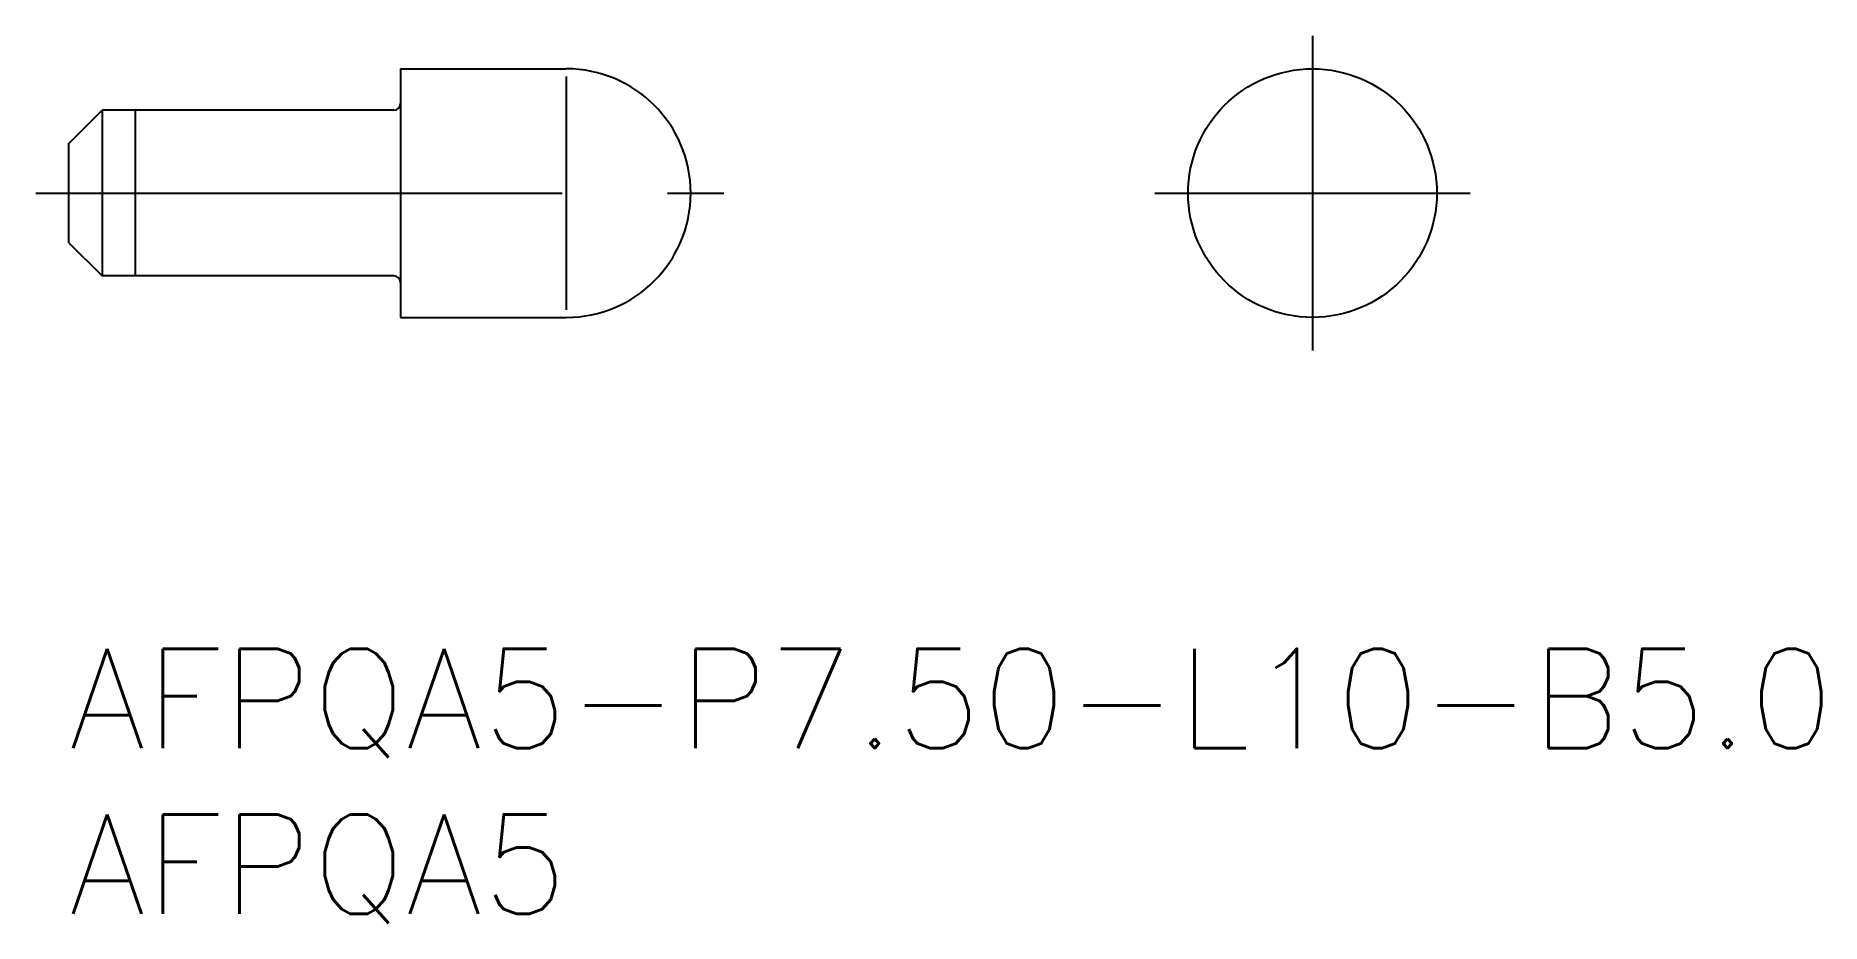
# Model space of a CAD drawing. Extents: x -1 to 52.8, y -8.3 to 18.5.
import ezdxf

# ---------------------------------------------------------------- set-up
doc = ezdxf.new("R2010")
doc.units = 0
doc.header["$LTSCALE"] = 0.5
doc.linetypes.add('CENTER', pattern=[50.8, 31.75, -6.35, 6.35, -6.35])
for name, color, linetype in [('MSM_CENTER', 1, 'CENTER'), ('MSM_CONTINUOUS', 7, 'CONTINUOUS'), ('MSM_NARROW', 5, 'CONTINUOUS'), ('MSM_PART_NUMBER', 7, 'CONTINUOUS')]:
    doc.layers.add(name, color=color, linetype=linetype)
doc.styles.get("Standard").update_dxf_attribs({"font": 'txt.shx', "height": 3, "bigfont": 'bigfont.shx'})

# ---------------------------------------------------------------- blocks, each defined once
blk = doc.blocks.new('*U13')
at = {"layer": 'MSM_PART_NUMBER'}
blk.add_text('AFPQA5-P7.50-L10-B5.0', height=3, dxfattribs=at).set_placement((0, -3))
blk = doc.blocks.new('*U14')
at = {"layer": 'MSM_PART_NUMBER'}
blk.add_text('AFPQA5', height=3, dxfattribs=at).set_placement((0, -8))

msp = doc.modelspace()

# ---------------------------------------------------------------- linework, layer by layer
at = {"layer": 'MSM_CENTER'}
for p, q in [((37.5, 18.5), (37.5, 9)), ((-1, 13.75), (19.75, 13.75)), ((32.75, 13.75), (42.25, 13.75))]:
    msp.add_line(p, q, dxfattribs=at)
at = {"layer": 'MSM_CONTINUOUS'}
for p, q in [((10, 17.5), (10, 10)), ((10, 17.5), (15, 17.5)), ((0, 15.25), (1, 16.25)), ((1, 16.25), (1, 11.25)), ((9.8, 16.25), (1, 16.25)), ((0, 12.25), (0, 15.25)), ((0, 12.25), (1, 11.25)), ((9.8, 11.25), (1, 11.25)), ((10, 10), (15, 10))]:
    msp.add_line(p, q, dxfattribs=at)
msp.add_circle((37.5, 13.75), 3.75, dxfattribs=at)
for centre, radius, start, end in [((15, 13.75), 3.75, 270, 90), ((9.8, 16.45), 0.2, 270, 0), ((9.8, 11.05), 0.2, 0, 90)]:
    msp.add_arc(centre, radius, start, end, dxfattribs=at)
at = {"layer": 'MSM_NARROW'}
for p, q in [((15, 17.27), (15, 10.23)), ((2, 16.25), (2, 11.25))]:
    msp.add_line(p, q, dxfattribs=at)

# ---------------------------------------------------------------- block references
at = {"layer": 'MSM_CONTINUOUS'}
for name in ['*U13', '*U14']:
    msp.add_blockref(name, (0, 0), dxfattribs=at)

doc.saveas('drawing.dxf')
